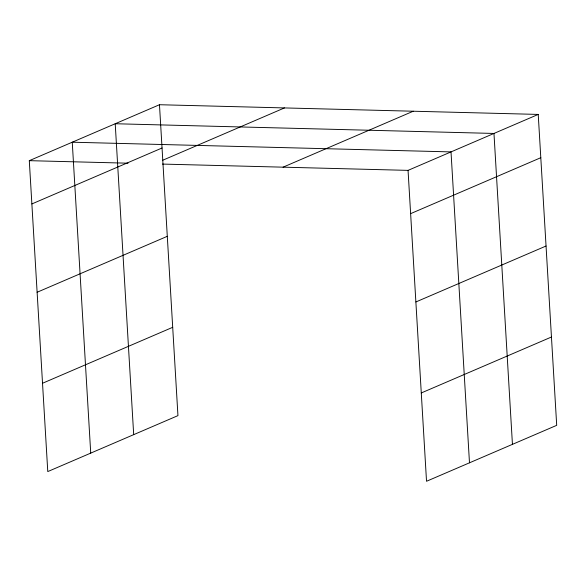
<?xml version="1.0" encoding="UTF-8"?>
<svg xmlns="http://www.w3.org/2000/svg" width="586" height="586" viewBox="0 0 586 586"><rect width="100%" height="100%" fill="white"/><g stroke="black" fill="none" stroke-linecap="round" stroke-linejoin="round"><path stroke-width="0.88" d="M159.473 104.726L177.946 415.628L47.774 471.576L29.3 160.667L159.473 104.726L538.226 114.424L556.7 425.333L426.527 481.274L408.054 170.372L538.226 114.424M31.871 203.943L162.044 147.994M162.549 160.322L284.459 107.927M283.067 167.171L413.24 111.223M37.116 292.26L167.288 236.319M410.625 213.641L540.797 157.7M42.522 383.259L172.694 327.31M415.877 301.966L546.049 246.017M421.283 392.957L551.455 337.016M29.3 160.667L128.026 163.194M162.454 164.08L408.054 170.372M512.442 444.356L493.969 133.447L115.215 123.741L133.689 434.651M469.481 462.815L451.015 151.906L72.254 142.208L90.727 453.117"/></g></svg>
